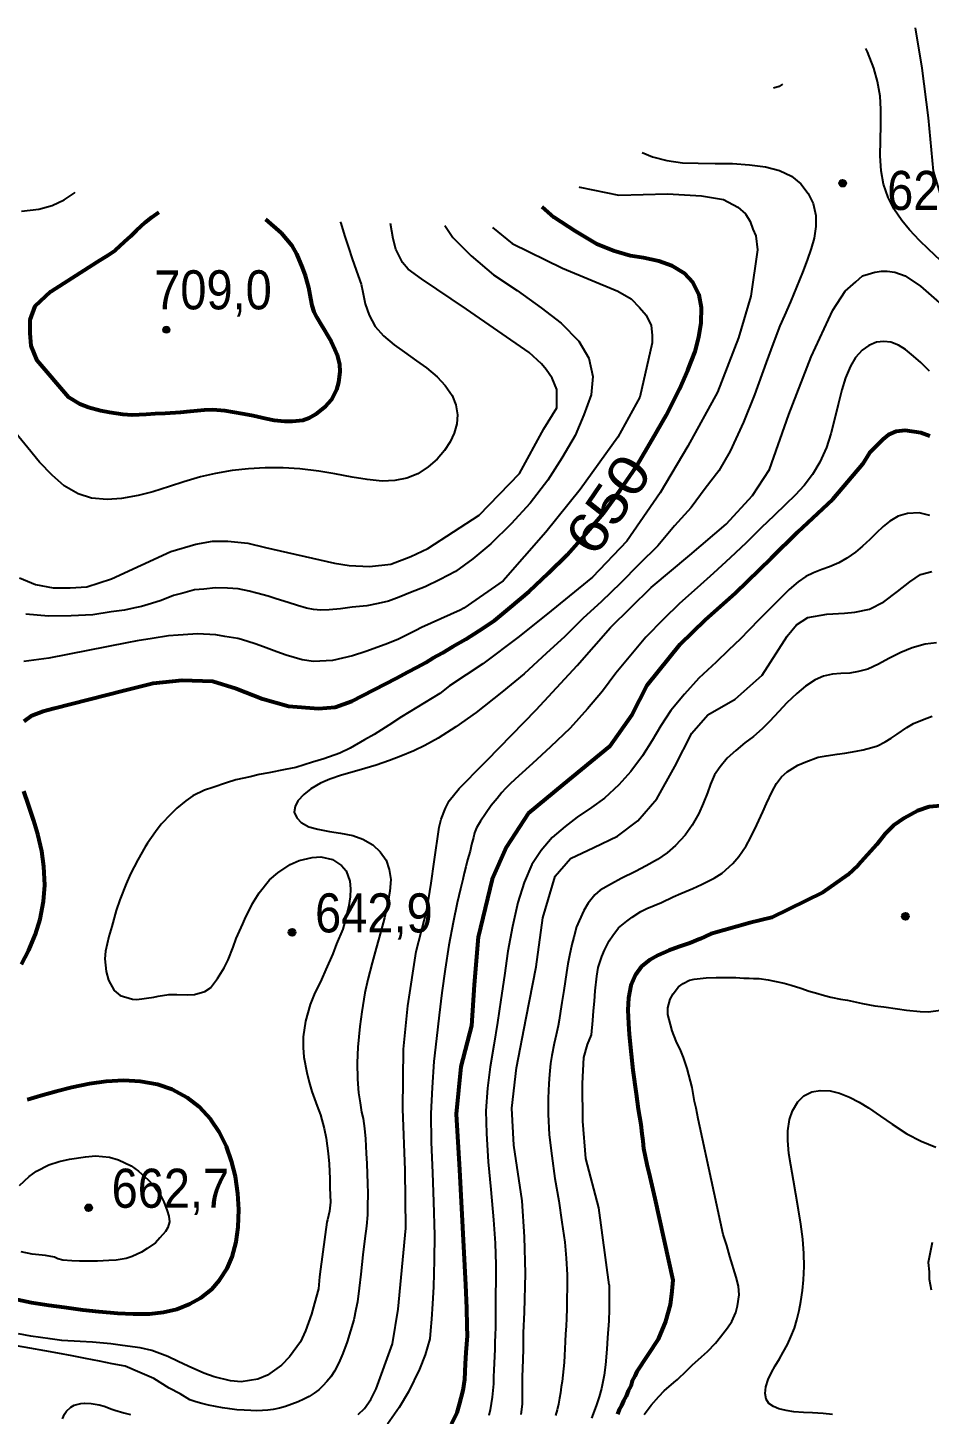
# Model space of a CAD drawing. Header units: metres. Extents: x 552626 to 559174, y 1843804 to 1852371.
# Drawn here: x 555000 to 555393, y 1845491 to 1846095 of the extents above; entities that cross this region are included whole.
import ezdxf
from ezdxf.enums import TextEntityAlignment as Align

# ---------------------------------------------------------------- set-up
doc = ezdxf.new("R2010")
doc.units = ezdxf.units.M
doc.header["$LTSCALE"] = 6.8
for name, color, linetype, lineweight in [('1', 7, 'Continuous', 25), ('2', 7, 'Continuous', 53), ('5', 7, 'Continuous', 25)]:
    doc.layers.add(name, color=color, linetype=linetype, lineweight=lineweight)
doc.layers.add('4', color=7, linetype='Continuous')

msp = doc.modelspace()

# ---------------------------------------------------------------- hatches: boundary and pattern name
at = {"layer": '5'}
for points in [[(555356.59, 1846026.9, 1), (555353.59, 1846026.9, 1)], [(555062.19, 1845963.13, 1), (555059.19, 1845963.13, 1)], [(555383.96, 1845707.82, 1), (555380.96, 1845707.82, 1)], [(555116.93, 1845700.84, 1), (555113.93, 1845700.84, 1)], [(555028.34, 1845581, 1), (555025.34, 1845581, 1)]]:
    msp.add_hatch(color=256, dxfattribs=at).paths.add_polyline_path(points)

# ---------------------------------------------------------------- linework, layer by layer
at = {"layer": '1'}
for points in [[(555386.64, 1846094.57), (555389.62, 1846076.98), (555392.35, 1846055.39), (555394.59, 1846032.2), (555398.62, 1846018.77), (555405.33, 1846007.13), (555413.83, 1845995.49), (555431.73, 1845983.4), (555458.13, 1845967.73), (555472.2, 1845956.21), (555483.01, 1845946.54), (555503.05, 1845927.51), (555511.76, 1845922.11), (555519.22, 1845919.2), (555528.34, 1845917.95), (555534.97, 1845918.37), (555546.17, 1845922.52), (555575.93, 1845938.8), (555596.8, 1845947.37), (555600.8, 1845949.83), (555606.42, 1845954.76), (555610.17, 1845957.76), (555615.63, 1845962.48), (555619.19, 1845965.45)], [(555397.71, 1845993.22), (555392.56, 1845998.19), (555388.61, 1846002.01), (555384.28, 1846006.59), (555380.94, 1846010.64), (555377.4, 1846015.81), (555374.95, 1846020.63), (555372.95, 1846026.42), (555371.95, 1846032.31), (555371.45, 1846038.81), (555371.58, 1846045.65), (555371.78, 1846052.13), (555371.81, 1846059.1), (555371.5, 1846064.72), (555370.36, 1846071.23), (555368.65, 1846076.91), (555365.88, 1846084.08), (555365.27, 1846085.46)], [(555328.9, 1846069.96), (555327.44, 1846068.97), (555324.99, 1846068.29)], [(555267.88, 1846040.31), (555272.41, 1846038.38), (555278.6, 1846036.76), (555285.42, 1846035.83), (555292.25, 1846035.6), (555299.55, 1846035.55), (555307.21, 1846035.46), (555314.6, 1846034.96), (555321.59, 1846034.04), (555327.57, 1846032.41), (555332.79, 1846029.92), (555336.88, 1846026.7), (555340.1, 1846022.42), (555342.22, 1846018.01), (555343.42, 1846012.79), (555343.43, 1846008.07), (555342.68, 1846002.98), (555341.41, 1845998.45), (555339.69, 1845993.39), (555337.61, 1845988.02), (555335.09, 1845981.7), (555332.41, 1845975.33), (555329.86, 1845969.37), (555327.8, 1845964.87), (555324.94, 1845957.18), (555321.88, 1845948.86), (555316.79, 1845934.81), (555312.03, 1845922.95), (555306.14, 1845910.35), (555301.19, 1845901.77), (555295.28, 1845893.98), (555289.19, 1845885.74), (555281.98, 1845877.84), (555274.59, 1845869.04), (555266.52, 1845861.06), (555258.43, 1845852.86), (555250.13, 1845844.88), (555242.04, 1845837.39), (555234.01, 1845829.42), (555226.18, 1845822.36), (555216.41, 1845813.33), (555206.69, 1845805.41), (555195.59, 1845796.53), (555186.73, 1845790.36), (555179.09, 1845785.35), (555173.25, 1845782.23), (555168.39, 1845779.93), (555162.81, 1845777.49), (555157.84, 1845775.59), (555152.08, 1845773.6), (555147.1, 1845772.13), (555141.54, 1845770.53), (555136.94, 1845769.21), (555131.91, 1845767.49), (555127.84, 1845765.73), (555123.65, 1845763.32), (555120.58, 1845760.93), (555117.99, 1845758.16), (555116.74, 1845755.63), (555116.36, 1845753.12), (555117.45, 1845750.72), (555119.37, 1845748.71), (555122.77, 1845746.86), (555126.62, 1845745.74), (555131.67, 1845744.76), (555136.44, 1845744.09), (555141.8, 1845742.96), (555146.2, 1845741.45), (555150.59, 1845738.9), (555153.73, 1845735.92), (555156.39, 1845732.22), (555157.73, 1845728.2), (555158.38, 1845723.93), (555157.97, 1845718.77), (555157.18, 1845713.66), (555155.66, 1845707.21), (555154.12, 1845701.27), (555152.02, 1845694.04), (555150.27, 1845687.59), (555148.37, 1845680.35), (555147.14, 1845674.61), (555145.72, 1845666.31), (555144.94, 1845659.83), (555144.03, 1845650.96), (555143.81, 1845644.02), (555143.85, 1845636.95), (555144.29, 1845631.09), (555145.01, 1845626.73), (555145.61, 1845622.56), (555146.34, 1845619.81), (555146.89, 1845615.51), (555147.36, 1845610.96), (555147.73, 1845604.69), (555147.98, 1845600.29), (555148.17, 1845595.77)], [(554997.63, 1846014.69), (555005.14, 1846015.64), (555010.9, 1846017.2), (555016.26, 1846019.64), (555020.48, 1846022.55), (555020.94, 1846022.97)], [(555240.36, 1846025.36), (555240.63, 1846025.21), (555257.72, 1846021.72), (555278.94, 1846022.21), (555293.69, 1846021.47), (555303.22, 1846019.81), (555309.44, 1846016.48), (555312.76, 1846013.57), (555314.83, 1846010.24), (555316.08, 1846006.92), (555317.32, 1846004.01), (555318.08, 1845997.96), (555315.09, 1845977.69), (555309.8, 1845959.62), (555300.59, 1845935.9), (555287.71, 1845912.4), (555275.73, 1845892.22), (555261.17, 1845871.11), (555246.21, 1845855.43), (555228.17, 1845840.84), (555214.3, 1845829.69), (555198.48, 1845817.67), (555183.89, 1845808.16), (555179.73, 1845804.8), (555163, 1845794.71), (555157.51, 1845791.04), (555151.22, 1845786.99), (555147.01, 1845784.7), (555140.67, 1845781.02), (555136.16, 1845778.79), (555129.3, 1845776.39), (555124.33, 1845774.87), (555117.07, 1845772.61), (555112.41, 1845771.69), (555105.33, 1845770.31)], [(554996.81, 1845855.18), (555003.65, 1845852.25), (555011.45, 1845850.78), (555018.78, 1845850.78), (555026.1, 1845851.27), (555036.83, 1845854.7), (555062.58, 1845866.56), (555073.46, 1845869.74), (555080.71, 1845871.11), (555087.51, 1845871.11), (555096.13, 1845870.2), (555103.83, 1845868.38), (555133.95, 1845861.55), (555140.3, 1845860.57), (555149.08, 1845860.08), (555158.36, 1845861.06), (555167.14, 1845864.48), (555174.46, 1845867.91), (555196.86, 1845882.5), (555214.43, 1845900.5), (555225.08, 1845919.97), (555230.67, 1845929.17), (555230.67, 1845932.91), (555230.67, 1845937.07), (555228.6, 1845942.06), (555226.11, 1845945.8), (555224.04, 1845948.3), (555218.65, 1845953.29), (555191.42, 1845972.14), (555171.81, 1845985.3), (555166, 1845989.45), (555163.51, 1845992.36), (555160.61, 1845998.18), (555159.37, 1846002.76), (555158.3, 1846009.3)], [(555181.98, 1846008.44), (555185.35, 1846003.29), (555193.44, 1845995.35), (555203.07, 1845987), (555213.36, 1845980.26), (555223.81, 1845972.62), (555232.6, 1845965.97), (555240.3, 1845958.09), (555244.57, 1845950.75), (555246.29, 1845942.73), (555245.59, 1845934.83), (555242.4, 1845926.13), (555238.64, 1845917.07), (555232.82, 1845907.23), (555226.81, 1845897.6), (555219.07, 1845887.72), (555210.84, 1845878.68), (555201.98, 1845870.01), (555194.16, 1845863.48), (555186.59, 1845857.94), (555179.88, 1845854.4), (555173.32, 1845851.31), (555166.96, 1845848.83), (555162.04, 1845846.81), (555157.39, 1845844.94), (555152.92, 1845843.98), (555147.93, 1845842.91), (555141.6, 1845842.34), (555136.54, 1845841.67), (555131.53, 1845841.29), (555127.95, 1845841.12), (555124.81, 1845841.31), (555121.71, 1845841.98), (555117.75, 1845843.14), (555113.74, 1845844.43), (555108.48, 1845846.03), (555104.94, 1845847.15), (555100.02, 1845848.5), (555096.8, 1845849.31), (555092.02, 1845850.41), (555087.24, 1845850.66), (555082.07, 1845850.88), (555077.02, 1845850.25), (555072.95, 1845849.95), (555067.86, 1845848.53), (555063.75, 1845847.46), (555058.41, 1845845.29), (555054.18, 1845844.02), (555049.88, 1845842.64), (555046.94, 1845842.14), (555042.51, 1845841.11), (555036.6, 1845840.3), (555028.64, 1845839.03), (555019.24, 1845838.68), (555009.36, 1845838.47), (554999.49, 1845839.36)], [(555202.62, 1846007.69), (555211.19, 1846000.68), (555233.17, 1845989.91), (555257.21, 1845979.89), (555263.01, 1845976.57), (555266.74, 1845972.83), (555269.64, 1845969.5), (555271.72, 1845964.93), (555272.13, 1845960.77), (555272.13, 1845957.44), (555266.76, 1845933.76), (555257.21, 1845916.41), (555240.82, 1845893.6), (555225.89, 1845875.04), (555207.39, 1845853.82), (555190.18, 1845841.97), (555188.64, 1845841.09), (555171.79, 1845833.52), (555169.26, 1845832.28), (555161.53, 1845828.34), (555155.98, 1845826.09), (555147.46, 1845823.12), (555141.68, 1845821.22), (555133.06, 1845819.18), (555124.73, 1845818.8)], [(555136.42, 1846010.1), (555136.62, 1846009.58), (555138.31, 1846004.2)], [(555138.31, 1846004.2), (555139.95, 1845998.87), (555141.56, 1845993.96), (555144.17, 1845986.57), (555145.43, 1845982.9)], [(555144.14, 1845491.09), (555146.89, 1845493.69), (555149.68, 1845497.62), (555152, 1845502.27), (555159.15, 1845521.84), (555161.56, 1845536.82), (555164.94, 1845572.2), (555164.59, 1845597.37), (555163.59, 1845624.05), (555163.93, 1845649.98), (555165.84, 1845668.88), (555169.49, 1845692.48), (555174.09, 1845710.59), (555176.02, 1845722.25), (555177.28, 1845731.54), (555179.5, 1845746.58), (555180.32, 1845750.19), (555182.25, 1845754.97), (555183.88, 1845758.1), (555188.2, 1845763.53), (555192.29, 1845767.61), (555194.76, 1845770.08), (555200.37, 1845775.85), (555221.76, 1845797.66), (555239.6, 1845817.01), (555254.11, 1845833.53), (555271.74, 1845850.96), (555288.64, 1845864.97), (555304.44, 1845878.46), (555315.89, 1845890.93), (555323.21, 1845902.38), (555331.64, 1845926.27), (555341.48, 1845951.27), (555350.86, 1845971.72), (555356.29, 1845979.89), (555360.85, 1845984.05), (555363.75, 1845986.55), (555366.24, 1845987.38), (555369.14, 1845988.21), (555372.04, 1845988.63), (555374.53, 1845988.63), (555377.85, 1845988.21), (555382.41, 1845986.55), (555389.09, 1845982.11), (555404.27, 1845968.82)], [(555145.43, 1845982.9), (555146.27, 1845979.43), (555147.31, 1845974.34), (555148.99, 1845969.46), (555151.62, 1845964.51), (555155.17, 1845960.52), (555159.81, 1845956.63), (555164.37, 1845953.34), (555169.57, 1845949.67), (555173.93, 1845946.52), (555178.59, 1845942.59), (555182.04, 1845938.89), (555185.06, 1845934.47), (555186.65, 1845930.51), (555187.41, 1845926.04), (555187.11, 1845922.16), (555186.06, 1845918.09), (555184.22, 1845914.31), (555181.79, 1845910.58), (555178.53, 1845906.76), (555174.69, 1845903.46), (555170.2, 1845900.46), (555165.43, 1845898.52), (555160.11, 1845897.47), (555154.61, 1845897.3), (555148.08, 1845897.97), (555141.65, 1845898.99), (555133.97, 1845900.41), (555127, 1845901.61), (555118.82, 1845902.6), (555111.53, 1845903.03), (555103.64, 1845903.06), (555096.43, 1845902.6), (555089.32, 1845901.83), (555082.13, 1845900.56), (555075.57, 1845899.05), (555068.33, 1845896.95), (555062.06, 1845894.92), (555054.82, 1845892.63), (555048.46, 1845890.99), (555041.13, 1845889.66), (555034.9, 1845889.28), (555028.03, 1845889.88), (555022.35, 1845891.67), (555016.17, 1845895.25), (555010.97, 1845899.78), (555005.5, 1845905.57), (555000.38, 1845911.74), (554995.18, 1845918.06)], [(555392.98, 1845945.07), (555389.21, 1845948.81), (555386.01, 1845951.69), (555382.44, 1845954.52), (555379.43, 1845956.35), (555376.1, 1845957.77), (555372.99, 1845958.08), (555369.83, 1845957.78), (555366.56, 1845956.32), (555363.67, 1845954.29), (555360.7, 1845950.99), (555358.48, 1845947.27), (555356.35, 1845942.15), (555354.76, 1845936.96), (555353.14, 1845930.57), (555351.76, 1845924.68), (555350.02, 1845917.87), (555348.1, 1845911.95), (555345.22, 1845905.46), (555342.03, 1845900.2), (555338.35, 1845895.28), (555334.42, 1845891.13), (555330.26, 1845887.07), (555325.3, 1845882.31), (555319.7, 1845876.85), (555313.14, 1845870.46), (555306.21, 1845863.83), (555298.83, 1845857.13), (555291.72, 1845850.74), (555284.11, 1845843.97), (555277.11, 1845837.11), (555269.42, 1845829.28), (555262.87, 1845821.52), (555256.43, 1845813.62), (555250.64, 1845805.87), (555244.1, 1845798.13), (555236.47, 1845789.75), (555227.93, 1845781.61), (555220.16, 1845774.35), (555214.17, 1845769.06), (555210.56, 1845765.61), (555208.39, 1845763.46), (555206.74, 1845761.68), (555204.67, 1845759.09), (555202.17, 1845756.07), (555199.57, 1845752.4), (555197.42, 1845749.3), (555195.78, 1845746.42), (555194.86, 1845744.16), (555194.38, 1845742.18), (555193.55, 1845739.13), (555192.92, 1845736.26), (555191.8, 1845732.46)], [(555393.15, 1845882.23), (555388.38, 1845883.41), (555383.3, 1845883.21), (555379.33, 1845882.05), (555375.6, 1845879.81), (555372.82, 1845877.47), (555369.75, 1845874.57), (555367.03, 1845871.89), (555363.76, 1845868.89), (555360.68, 1845866.31), (555356.95, 1845863.71), (555353.47, 1845861.73), (555349.45, 1845859.97), (555345.99, 1845858.72), (555342.38, 1845857.4), (555339.11, 1845855.71), (555335.77, 1845853.45), (555331.9, 1845850.07), (555328.02, 1845846.33), (555323.22, 1845841.54), (555318.91, 1845837.12), (555314.32, 1845832.35), (555310.72, 1845828.67), (555305.43, 1845823.67), (555300.02, 1845818.5), (555292.56, 1845811.49), (555286.25, 1845804.51), (555280.3, 1845797.39), (555276, 1845790.76), (555272.18, 1845784.3), (555268.05, 1845777.76), (555262.95, 1845770.87), (555257.68, 1845765.01), (555251.37, 1845759.28), (555245.82, 1845755.16), (555239.57, 1845750.94), (555234.25, 1845746.93), (555228.67, 1845742.19), (555223.91, 1845736.53), (555219.77, 1845730.33), (555216.43, 1845722.54), (555213.7, 1845713.84), (555211.33, 1845703.45), (555209.38, 1845692.71), (555207.89, 1845682.03), (555206.33, 1845671.53), (555204.9, 1845661.67), (555203.19, 1845651.76), (555201.64, 1845642.3), (555200.47, 1845633.01), (555199.77, 1845623.25), (555200, 1845613.34), (555200.77, 1845600.96), (555201.96, 1845588.98), (555203.12, 1845575.77), (555203.84, 1845565.65)], [(555215.21, 1845490.99), (555215.74, 1845495.53), (555215.8, 1845502.49), (555215.81, 1845507.44), (555216.01, 1845514.79), (555216.12, 1845519.66), (555216.18, 1845526.62), (555216.68, 1845535.62), (555217.05, 1845552.46), (555216.61, 1845568.29), (555215.63, 1845584.02), (555211.99, 1845608.25), (555211.09, 1845624.38), (555213.11, 1845641.96), (555217.32, 1845663.65), (555221.65, 1845685.88), (555224.61, 1845707.25), (555229.89, 1845725.25), (555236.65, 1845732.98), (555246.75, 1845737.75), (555257.12, 1845742.76), (555265.89, 1845749.43), (555274.25, 1845758.97), (555282, 1845773), (555289.48, 1845787.56), (555296.47, 1845795.48), (555308.31, 1845802.34), (555320.12, 1845812.84), (555330.95, 1845829.73), (555335.03, 1845834.73), (555340.01, 1845837.92), (555348.18, 1845839.28), (555355.88, 1845839.73), (555360.42, 1845840.19), (555366.76, 1845841.55), (555373.11, 1845844.73), (555379, 1845849.28), (555384.44, 1845853.37), (555388.98, 1845856.56), (555393.96, 1845857.92)], [(555124.73, 1845818.8), (555119.8, 1845819.47), (555112.81, 1845821.44), (555108.84, 1845822.89), (555102.96, 1845825.16), (555099.38, 1845826.47), (555093.46, 1845828.27), (555091.79, 1845828.74), (555086.17, 1845829.62), (555082.28, 1845830.32), (555074.24, 1845830.73), (555072.25, 1845830.6), (555065.82, 1845830.24), (555061.58, 1845829.85), (555054.56, 1845828.76), (555047.92, 1845827.72), (555043.46, 1845826.83), (555009.54, 1845820.18), (554998.65, 1845818.82)], [(555396.04, 1845826.88), (555391.08, 1845826.29), (555385.42, 1845824.71), (555380.5, 1845822.71), (555375.16, 1845819.99), (555370.68, 1845817.64), (555366.1, 1845815.45), (555362.07, 1845814.33), (555358.2, 1845813.71), (555354.32, 1845813.58), (555350.77, 1845813.3), (555346.77, 1845812.34), (555343.18, 1845810.75), (555338.93, 1845807.99), (555335.14, 1845804.89), (555330.84, 1845800.74), (555327.28, 1845796.93), (555323.34, 1845792.69), (555320.06, 1845789.42), (555316.28, 1845786.17), (555312.59, 1845783.28), (555308.57, 1845780.05), (555304.88, 1845776.61), (555301.75, 1845772.93), (555299.4, 1845769.37), (555297.66, 1845765.41), (555296.22, 1845761.64), (555294.42, 1845756.9), (555292.46, 1845752.55), (555289.6, 1845747.45), (555286.55, 1845743.17), (555282.42, 1845738.69), (555278.72, 1845735.5), (555274.54, 1845732.53), (555269.65, 1845729.85), (555264.94, 1845727.35), (555258.73, 1845724.3), (555254.5, 1845722.04), (555249.62, 1845719.18), (555247.21, 1845717.22), (555244.29, 1845713.52)], [(555253.41, 1845547.44), (555248.94, 1845581.05), (555243.31, 1845602.48), (555242.05, 1845618.74), (555241.81, 1845635.11), (555242.47, 1845646.43), (555244.02, 1845652.02), (555245.71, 1845656.3), (555246.34, 1845662.45), (555246.62, 1845666.67), (555247.08, 1845670.9), (555247.42, 1845675.41), (555248.11, 1845681.85), (555248.64, 1845685.52), (555250.27, 1845690.37), (555251.47, 1845693.17), (555253.48, 1845697.2), (555255.02, 1845699.56), (555257.59, 1845702.8), (555261.15, 1845705.77), (555263.42, 1845707.55), (555267.33, 1845709.9), (555269.93, 1845711.24), (555276.28, 1845713.87), (555281.32, 1845716.35), (555284.67, 1845717.78), (555289.83, 1845719.98), (555293.73, 1845721.66), (555299.2, 1845724.47), (555302.66, 1845726.68), (555307.31, 1845730.82), (555309.91, 1845733.87), (555313.09, 1845738.51), (555314.97, 1845741.96), (555317.75, 1845747.6), (555320.42, 1845753.32), (555321.99, 1845757.02), (555324.43, 1845762.24), (555326.32, 1845765.68), (555328.56, 1845768.51), (555330.98, 1845770.68), (555335.57, 1845773.68), (555339.11, 1845775.13), (555344.4, 1845777.07), (555347.95, 1845777.66), (555352.8, 1845778.41), (555356.07, 1845778.88), (555361.01, 1845779.73), (555363.99, 1845780.26), (555367.76, 1845781.35), (555370.35, 1845782.03), (555373.66, 1845783.83), (555376.24, 1845785.36), (555378.88, 1845787.19), (555383.02, 1845790.04), (555385.95, 1845791.8), (555390.68, 1845793.67), (555394.06, 1845794.91)], [(555105.33, 1845770.31), (555101.14, 1845769.55), (555097.15, 1845768.61), (555090.93, 1845767.24), (555086.88, 1845766.01), (555080.93, 1845763.9), (555077.26, 1845762.72), (555072.21, 1845760.24), (555069.21, 1845758.18), (555065.21, 1845754.87), (555062.65, 1845752.29), (555058.49, 1845747.91), (555055.91, 1845744.66), (555052.48, 1845739.7), (555051.52, 1845738.07), (555048.26, 1845732.46), (555045.06, 1845726.28), (555043.17, 1845721.97), (555040.44, 1845715.09), (555038.89, 1845710.35), (555036.93, 1845703.36), (555035.71, 1845699.03), (555034.25, 1845692.68), (555033.86, 1845689.4), (555034.51, 1845683.76), (555035.5, 1845680.06), (555038.02, 1845675.5), (555040.64, 1845673.42), (555045.97, 1845671.74), (555047.79, 1845671.66), (555055.29, 1845672.71), (555057.14, 1845673.11), (555061.82, 1845673.84), (555065.25, 1845673.85), (555070.03, 1845673.64), (555072.96, 1845673.88), (555077.38, 1845675.15), (555079.86, 1845676.76), (555083.02, 1845680.74), (555085.91, 1845685.45), (555087.61, 1845688.88), (555089.75, 1845694.36), (555091.11, 1845698.23), (555093.91, 1845704.55), (555094.91, 1845706.66), (555098.23, 1845713.42), (555101.03, 1845718.03), (555105.61, 1845723.79), (555109.17, 1845726.77), (555114.57, 1845730.34), (555118.56, 1845732.13), (555124.21, 1845733.44), (555128, 1845733.68), (555132.97, 1845732.63), (555136.99, 1845729.95), (555138.96, 1845727.7), (555140.52, 1845723.21), (555140.91, 1845719.83), (555140.73, 1845716.38), (555140.12, 1845712.6), (555138.63, 1845706.43), (555137.5, 1845702.21), (555134.7, 1845695.89), (555133.11, 1845691.52), (555130.08, 1845684.7), (555128.19, 1845680.39), (555125.04, 1845673.84), (555123.26, 1845669.45), (555121.23, 1845662.17), (555120.29, 1845655.4), (555120.25, 1845650.82), (555120.55, 1845646.48), (555121.79, 1845639.86), (555122.84, 1845635.6), (555124.07, 1845631.55), (555126.41, 1845625.25), (555127.8, 1845621.41), (555129.43, 1845615.51), (555130.3, 1845611.23), (555131.16, 1845604.56), (555131.57, 1845600.14), (555131.84, 1845593.6), (555131.92, 1845589.61), (555132.15, 1845583.45), (555131.64, 1845579.58), (555130.83, 1845575.78), (555130.57, 1845574.79), (555127.77, 1845554.29), (555127.38, 1845551.01), (555126.94, 1845545.72), (555125.19, 1845539.43), (555123.82, 1845534.7), (555121.32, 1845527.47), (555119.02, 1845522.63), (555114.34, 1845516.1), (555110.76, 1845512.45), (555104.78, 1845508.15), (555100.5, 1845506.42), (555093.29, 1845505.31), (555088.68, 1845505.74), (555081.44, 1845507.38)], [(555191.8, 1845732.46), (555191.13, 1845729.44), (555190.32, 1845726.64), (555189.77, 1845723.93), (555188.74, 1845719.82), (555187.31, 1845713.69), (555185.52, 1845705.14), (555183.63, 1845695.35), (555182.06, 1845684.83), (555180.67, 1845674.6), (555179.49, 1845664.87), (555178.36, 1845654.61), (555177.14, 1845644.69), (555176.44, 1845633.36), (555175.89, 1845622.02), (555176.01, 1845609.58), (555176.51, 1845596.24), (555176.99, 1845583.64), (555177.39, 1845569.14), (555177.3, 1845558.17), (555176.99, 1845546.61), (555176.5, 1845539.16), (555176.07, 1845532.47), (555175.68, 1845527.52), (555175.45, 1845523.9), (555173.37, 1845517), (555170.96, 1845510.82), (555166.13, 1845500.9), (555162.03, 1845494.01), (555156.94, 1845486.79)], [(555244.29, 1845713.52), (555242.44, 1845710.39), (555240.48, 1845705.95), (555239.31, 1845703.21), (555238.06, 1845698.83), (555237.18, 1845695.65), (555236.24, 1845690.81), (555235.52, 1845687.14), (555234.96, 1845683.43), (555234.28, 1845679.42), (555233.72, 1845675.62), (555232.85, 1845670.3), (555232.31, 1845666.5), (555231.67, 1845662.72), (555231.23, 1845660.17), (555230.4, 1845656.32), (555229.55, 1845652.5), (555228.56, 1845647.27), (555227.99, 1845643.84), (555227.43, 1845639.05), (555227.2, 1845635.12), (555226.94, 1845628.75), (555226.96, 1845621.71), (555227.37, 1845612.82), (555228.45, 1845603.6), (555229.79, 1845593.76), (555231.58, 1845584.03), (555232.92, 1845574.8), (555234.24, 1845566.1), (555234.77, 1845559.02), (555235.16, 1845551.84), (555235.18, 1845546.57), (555235.11, 1845541.14), (555235.02, 1845537.12), (555234.88, 1845532.98), (555234.71, 1845529.48), (555234.53, 1845526.11), (555234.34, 1845522.77), (555234.2, 1845519.6), (555234.02, 1845516.69), (555233.88, 1845513.73), (555233.62, 1845510.91), (555233.34, 1845508.13), (555233, 1845505.46), (555232.61, 1845503.03), (555232.32, 1845500.51), (555231.83, 1845498.12), (555231.42, 1845495.48), (555230.8, 1845493.01), (555230.07, 1845490.57)], [(555285.8, 1845646.45), (555284.63, 1845649.26), (555282.71, 1845653.5), (555280.97, 1845657.96), (555280.17, 1845660.81), (555279.01, 1845665.15), (555279.06, 1845668), (555279.96, 1845671.72), (555281.39, 1845674.16), (555283.62, 1845677.17), (555285.63, 1845678.64), (555288.42, 1845680), (555290.47, 1845680.43), (555295.72, 1845681.03), (555300.08, 1845681.15), (555303.02, 1845681.2), (555308.62, 1845681.18), (555312.17, 1845680.92), (555314.36, 1845680.88), (555316.36, 1845680.83), (555318.84, 1845680.73), (555322.7, 1845680.22), (555325.52, 1845679.69), (555329.71, 1845678.74), (555332.76, 1845677.86), (555336.89, 1845676.62), (555340.57, 1845675.23), (555343.3, 1845674.6), (555347.25, 1845673.34), (555349.98, 1845672.7), (555354.18, 1845671.75), (555357.26, 1845671.35), (555363.79, 1845669.91), (555369.14, 1845668.91), (555373.08, 1845668.5), (555378.98, 1845667.56), (555382.95, 1845666.97), (555388.81, 1845666.41), (555392.33, 1845666.33), (555397.85, 1845667.06)], [(555268.72, 1845491.02), (555271.77, 1845495.09), (555275.15, 1845498.9), (555277.44, 1845501.35), (555281.69, 1845504.98), (555283.25, 1845506.3), (555287.2, 1845509.99), (555289.68, 1845512.46), (555293.74, 1845516.07), (555296.33, 1845518.46), (555299.72, 1845522.09), (555301.88, 1845524.81), (555305.05, 1845528.79), (555306.83, 1845531.47), (555308.66, 1845535.49), (555309.38, 1845538.33), (555310.08, 1845543.07), (555309.73, 1845546.94), (555308.71, 1845550.82), (555306.07, 1845559.75), (555304.66, 1845564.64), (555303.07, 1845569.31), (555292.95, 1845616.38), (555292.19, 1845619.71), (555291.28, 1845624.36), (555290.66, 1845627.24), (555289.58, 1845633.38), (555287.4, 1845641.59), (555285.8, 1845646.45)], [(555336.99, 1845540.18), (555337.66, 1845544.96), (555338.13, 1845549.67), (555338.42, 1845555.38), (555338.22, 1845561.08), (555337.79, 1845567.36), (555336.88, 1845573.91), (555335.96, 1845580.15), (555334.74, 1845586.95), (555333.67, 1845592.86), (555332.53, 1845599.48), (555331.73, 1845604.66), (555331.24, 1845610.31), (555331.3, 1845614.53), (555332.03, 1845619.38), (555333.35, 1845623.15), (555335.57, 1845627.05), (555338.2, 1845629.65), (555341.74, 1845631.47), (555345.33, 1845632.11), (555349.62, 1845631.89), (555353.78, 1845630.83), (555358.13, 1845629.16), (555362.38, 1845626.92), (555366.43, 1845624.47), (555371.55, 1845620.91), (555376.67, 1845617.44), (555383.08, 1845613.23), (555389.26, 1845610.03), (555395.7, 1845607.33)], [(554996.79, 1845590.71), (555000.91, 1845594.61), (555004.08, 1845596.88), (555009.57, 1845599.69), (555013.97, 1845601.15), (555018.52, 1845602.15), (555025.54, 1845603.24), (555029.78, 1845603.63), (555035.94, 1845603), (555039.79, 1845601.82), (555045.42, 1845599.23), (555048.54, 1845596.92), (555052.77, 1845593.21), (555055.26, 1845590.55), (555058.33, 1845586.23), (555059.59, 1845583.52), (555061.09, 1845579.6), (555061.83, 1845577.3), (555062, 1845574.94), (555061.34, 1845572.39), (555060.3, 1845570.66), (555057.85, 1845567.99), (555055.91, 1845565.77), (555052.39, 1845563.28), (555049.8, 1845561.74), (555045.84, 1845559.77), (555043.17, 1845558.98), (555038.78, 1845558.2), (555035.57, 1845558.02), (555030.74, 1845557.75), (555027.5, 1845557.76), (555022.85, 1845557.7), (555019.59, 1845557.9), (555015.55, 1845558.2), (555013.48, 1845558.82), (555011.98, 1845559.51), (555008.09, 1845560.21), (555002.22, 1845560.77), (554997.43, 1845561.84)], [(555148.17, 1845595.77), (555148.29, 1845591.58), (555148.34, 1845587.25), (555148.32, 1845581.57), (555148.19, 1845577.92), (555147.79, 1845573.07), (555147.12, 1845567.61), (555146.25, 1845560.57), (555145.36, 1845552.17), (555144.6, 1845546), (555143.86, 1845540.13), (555143.19, 1845536.72), (555142.28, 1845532.27), (555140.9, 1845527.47), (555139.38, 1845522.59), (555137.48, 1845517.54), (555135.71, 1845513.57), (555133.92, 1845509.89), (555132.29, 1845507.46), (555130.62, 1845505.33), (555128.85, 1845503.5), (555127.02, 1845501.8), (555125.02, 1845500.34), (555122.91, 1845498.87), (555120.49, 1845497.7), (555118.02, 1845496.48), (555115.32, 1845495.53), (555112.56, 1845494.52), (555109.93, 1845493.8), (555107.23, 1845493.2), (555104.88, 1845492.88), (555102.49, 1845492.8), (555100.07, 1845492.68), (555097.41, 1845492.83), (555094.52, 1845492.85), (555091.44, 1845493.13), (555088.31, 1845493.43), (555085.18, 1845493.96), (555082.02, 1845494.54), (555079.06, 1845495.16), (555076.19, 1845495.8), (555073.55, 1845496.58), (555070.96, 1845497.37), (555066.76, 1845499.96), (555061.92, 1845502.51), (555055.18, 1845506.73), (555049.07, 1845509.36), (555042.69, 1845512), (555037.13, 1845513.15), (555031.55, 1845514.27), (555025.49, 1845515.47), (555019.71, 1845516.55), (555013.39, 1845517.71), (555007.76, 1845518.72), (555001.23, 1845519.9), (554995.49, 1845520.97)], [(555203.84, 1845565.65), (555204.18, 1845556.13), (555204.13, 1845549.44), (555204.05, 1845542.92), (555203.97, 1845537.51), (555203.95, 1845532.86), (555203.92, 1845528.93), (555203.86, 1845525.65), (555203.76, 1845522.38), (555203.65, 1845519.42), (555203.54, 1845516.4), (555203.41, 1845513.38), (555203.32, 1845510.34), (555203.17, 1845507.36), (555203.06, 1845504.37), (555202.77, 1845501.51), (555202.53, 1845498.65), (555202.05, 1845495.76), (555201.63, 1845493.09), (555201.1, 1845490.55)], [(555394.11, 1845565.83), (555392.29, 1845557.19), (555392.75, 1845553.1), (555392.75, 1845549.91), (555393.65, 1845545.36)], [(555253.41, 1845547.44), (555253.48, 1845543.45), (555253.4, 1845536.68), (555253.29, 1845531.82), (555252.71, 1845524.42), (555252.41, 1845519.53), (555251.87, 1845512.61), (555251.24, 1845508.16), (555250.19, 1845502.33), (555249.07, 1845498.77), (555247.81, 1845494.82), (555245.76, 1845489.44)], [(555350.76, 1845491.08), (555346.68, 1845491.46), (555342.06, 1845491.69), (555338.13, 1845491.89), (555333.92, 1845492.21), (555330.59, 1845492.73), (555327.37, 1845493.47), (555324.99, 1845494.45), (555323.05, 1845495.88), (555321.88, 1845497.66), (555321.44, 1845500.18), (555321.74, 1845503.03), (555322.65, 1845506.21), (555324.11, 1845509.36), (555325.7, 1845512.27), (555327.58, 1845515.31), (555329.27, 1845518.12), (555331.09, 1845521.52), (555332.61, 1845524.87), (555334.1, 1845528.63), (555335.24, 1845532.21), (555336.24, 1845536.23), (555336.99, 1845540.18)], [(555081.44, 1845507.38), (555076.97, 1845509.06), (555070.25, 1845512.01), (555065.82, 1845514.16), (555061.3, 1845516.22), (555054.33, 1845518.85), (555049.33, 1845520.08), (555041.6, 1845521.1), (555036.48, 1845521.75), (555028.5, 1845522.46), (555023.13, 1845522.8), (555015.17, 1845523.31), (555010.05, 1845523.97), (555001.73, 1845525.11), (554996.38, 1845526.11)], [(555015.46, 1845489.12), (555016.27, 1845491.21), (555017.16, 1845492.55), (555019.06, 1845494.29), (555020.58, 1845495.13), (555023.46, 1845495.75), (555025.05, 1845496.02), (555028.01, 1845495.89), (555031.42, 1845495.23), (555033.58, 1845494.71), (555036.96, 1845493.39), (555038.26, 1845492.87), (555042.19, 1845491.8), (555045.14, 1845490.99)]]:
    msp.add_lwpolyline(points, dxfattribs=at)
at = {"layer": '2'}
msp.add_line((555103.82, 1846011.28), (555110.62, 1846005.31), dxfattribs=at)
for points in [[(555126.95, 1845798.36), (555134.2, 1845798.82), (555141.46, 1845801.54), (555160.86, 1845811.47), (555165.93, 1845814.22), (555169.95, 1845816.29), (555173.65, 1845818.36), (555176.88, 1845820.33), (555180.91, 1845822.57), (555185.43, 1845825.24), (555191.11, 1845828.47), (555196.74, 1845832.03), (555203.5, 1845836.66), (555210.51, 1845842.41), (555218.62, 1845849.24), (555227.04, 1845857.21), (555235.24, 1845865.2), (555243.24, 1845874.1), (555251.05, 1845883.37), (555258.33, 1845893.33), (555265.32, 1845903.56), (555272.41, 1845915.46), (555278.27, 1845925.87), (555284.04, 1845937.33), (555287.7, 1845945.5), (555290.87, 1845953.62), (555292.47, 1845959.96), (555293.51, 1845966.2), (555293.63, 1845972.86), (555292.59, 1845978.26), (555289.9, 1845983.63), (555286.2, 1845987.54), (555280.72, 1845990.93), (555275.1, 1845993.01), (555268.46, 1845994.48), (555262.83, 1845995.24), (555255.35, 1845997.5), (555248.11, 1846000.4), (555238.6, 1846006), (555229.58, 1846012), (555224.35, 1846016.66)], [(555110.62, 1846005.31), (555115.34, 1845999.85), (555117.38, 1845996.18), (555119.86, 1845990.28), (555121.13, 1845986.71), (555122.58, 1845981.45), (555123.41, 1845976.69), (555124.05, 1845973.62), (555124.94, 1845970.87), (555126.16, 1845968.53), (555128.05, 1845965.32), (555129.22, 1845963.36), (555131.2, 1845960.25), (555132.5, 1845958.02), (555134.04, 1845954.58), (555135.07, 1845952.22), (555136.13, 1845947.97), (555136.18, 1845945.02), (555135.59, 1845940.19), (555134.72, 1845936.95), (555132.38, 1845932.49), (555130.02, 1845929.75), (555125.56, 1845926.29), (555122.9, 1845924.65), (555120.06, 1845923.66), (555115.44, 1845923.23), (555112.31, 1845923.15), (555107.59, 1845923.66), (555104.07, 1845924.4), (555098.41, 1845925.66), (555094.6, 1845926.46), (555089.46, 1845927.3), (555086.16, 1845927.87), (555080.98, 1845928.23), (555077.18, 1845928.18), (555071.06, 1845927.57), (555066.82, 1845927.18), (555060.11, 1845926.7), (555055.85, 1845926.5), (555051.88, 1845926.23), (555045.83, 1845925.92), (555041.69, 1845926.3), (555035.98, 1845927.08), (555032.18, 1845927.88), (555026.78, 1845929.26), (555023, 1845930.73), (555018.18, 1845933.71), (555004.51, 1845949.76), (555001.79, 1845956.13), (555001.34, 1845961.58), (555001.34, 1845967.49), (555003.6, 1845973.4), (555010.4, 1845979.77), (555030.56, 1845992.72), (555035.55, 1845995.77), (555038.55, 1845997.82), (555042.53, 1846001.33), (555045.19, 1846003.82), (555047.67, 1846006.29), (555051.63, 1846009.98), (555054.34, 1846012.1), (555057.35, 1846014.27)], [(555393.11, 1845916.85), (555389.21, 1845918.32), (555382.38, 1845919.3), (555378.47, 1845918.81), (555375.06, 1845917.34), (555372.62, 1845915.38), (555369.69, 1845912.45)], [(555369.69, 1845912.45), (555366.76, 1845909.51), (555363.83, 1845904.61), (555350.65, 1845889.29), (555335.49, 1845875.06), (555323.98, 1845863.78), (555308.26, 1845848.45), (555295.34, 1845836.83), (555284.24, 1845826.16), (555269.8, 1845808.27), (555263.31, 1845795.55), (555253.6, 1845781.77), (555233.36, 1845765.02), (555218.22, 1845752.55), (555208.83, 1845738.12), (555202.5, 1845724.04), (555196.42, 1845698.83), (555194.67, 1845678.1), (555193.58, 1845660.25), (555188.93, 1845642.36), (555186.87, 1845621.73), (555188.36, 1845597.51), (555190.97, 1845547.52), (555191.41, 1845537.24), (555191.44, 1845529.54), (555191.64, 1845525.27), (555191.04, 1845518.07), (555190.84, 1845513.09), (555190.49, 1845506.2), (555189.8, 1845501.45), (555188.21, 1845495.37), (555187.09, 1845491.81), (555184.73, 1845486.69)], [(554998.85, 1845792.71), (555002.16, 1845795.23), (555006.99, 1845797.12), (555011.97, 1845798.39), (555042.18, 1845806.09), (555054.87, 1845809.27), (555067.56, 1845810.64), (555080.71, 1845810.18), (555091.14, 1845807), (555102.47, 1845802.45), (555113.8, 1845799.27), (555126.95, 1845798.36)], [(554997.66, 1845687.05), (555000.84, 1845693.07), (555003.68, 1845700.01), (555005.75, 1845706.54), (555007.21, 1845714.35), (555007.72, 1845721.42), (555007.34, 1845729.55), (555006.44, 1845736.17), (555004.75, 1845743.61), (555002.99, 1845749.41), (555000.61, 1845756.38), (554998.59, 1845762.27)], [(555397.74, 1845755.98), (555392.75, 1845755.53), (555387.76, 1845753.71), (555381.87, 1845750.53), (555377.33, 1845747.34), (555373.7, 1845743.7), (555370.07, 1845739.15), (555365.99, 1845734.6), (555361.91, 1845730.06), (555357.37, 1845725.96), (555346.49, 1845718.23), (555324.26, 1845707.31), (555314.73, 1845705.04), (555297.74, 1845700.17), (555293.12, 1845698.04), (555288.55, 1845696.22), (555283.8, 1845694.54), (555279.45, 1845692.93), (555274.8, 1845690.94), (555271.15, 1845688.95)], [(555271.15, 1845688.95), (555267.53, 1845685.97), (555264.97, 1845682.32), (555262.87, 1845677.68), (555261.87, 1845672.31), (555261.57, 1845667.06), (555261.82, 1845661.27), (555262.2, 1845656.45), (555263.07, 1845647.91), (555263.81, 1845640.83), (555265.23, 1845630.62), (555266.16, 1845623.9), (555267.2, 1845617.25), (555267.67, 1845613.17), (555268.09, 1845610.08), (555268.48, 1845606.83), (555269.2, 1845603.29), (555269.93, 1845599.81), (555271.15, 1845594.48), (555272.05, 1845590.65), (555273.35, 1845585.01), (555281.22, 1845549.55), (555280.82, 1845544.73), (555280.02, 1845538.71), (555278.02, 1845531.48), (555274.81, 1845523.84), (555265.48, 1845509.8), (555264.66, 1845507.66), (555263.55, 1845505.68), (555262.84, 1845503.36), (555261.69, 1845501.32), (555260.83, 1845499.02), (555259.68, 1845497), (555258.87, 1845495.01), (555257.88, 1845493.17), (555257.04, 1845491.13)], [(554995.86, 1845541.15), (555002.03, 1845539.85), (555009.48, 1845538.64), (555016.24, 1845537.69), (555024.27, 1845536.65), (555031.35, 1845535.85), (555039.43, 1845535.08), (555046.23, 1845534.78), (555053.28, 1845534.83), (555059.37, 1845535.61), (555065.2, 1845536.91), (555070.86, 1845539.14), (555075.65, 1845541.8), (555080.42, 1845545.56), (555083.87, 1845549.46), (555087.14, 1845554.62), (555089.28, 1845559.7), (555091.1, 1845566.23), (555091.99, 1845572.54), (555092.29, 1845580.21), (555091.86, 1845587.17), (555090.79, 1845594.57), (555089.09, 1845601.29), (555086.9, 1845607.68), (555083.74, 1845614.03), (555080.12, 1845619.43), (555075.03, 1845624.89), (555069.83, 1845628.88), (555063.18, 1845632.44), (555056.87, 1845634.61), (555049.21, 1845636.01), (555042.19, 1845636.35), (555034.43, 1845636.01), (555027.15, 1845634.96), (555019.54, 1845633.39), (555012.72, 1845631.66), (555005.92, 1845629.71), (555000.14, 1845628.01)]]:
    msp.add_lwpolyline(points, dxfattribs=at)
at = {"layer": '5'}
for centre in [(555355.09, 1846026.9), (555382.46, 1845707.82), (555115.43, 1845700.84), (555026.84, 1845581)]:
    msp.add_circle(centre, 1.5, dxfattribs=at)
at = {"layer": '5', "lineweight": 13}
msp.add_circle((555060.69, 1845963.13), 1.5, dxfattribs=at)

# ---------------------------------------------------------------- texts
at = {"layer": '4', "width": 1.2}
msp.add_text('650', height=17, rotation=55.777, dxfattribs=at).set_placement((555260.11, 1845882.39), align=Align.CENTER)
at = {"layer": '5', "width": 0.9}
for s, p in [('626,3', (555374.51, 1846015.26)), ('709,0', (555055.39, 1845972.01)), ('642,9', (555125.43, 1845700.84)), ('662,7', (555036.84, 1845581))]:
    msp.add_text(s, height=17, dxfattribs=at).set_placement(p)

doc.saveas('drawing.dxf')
